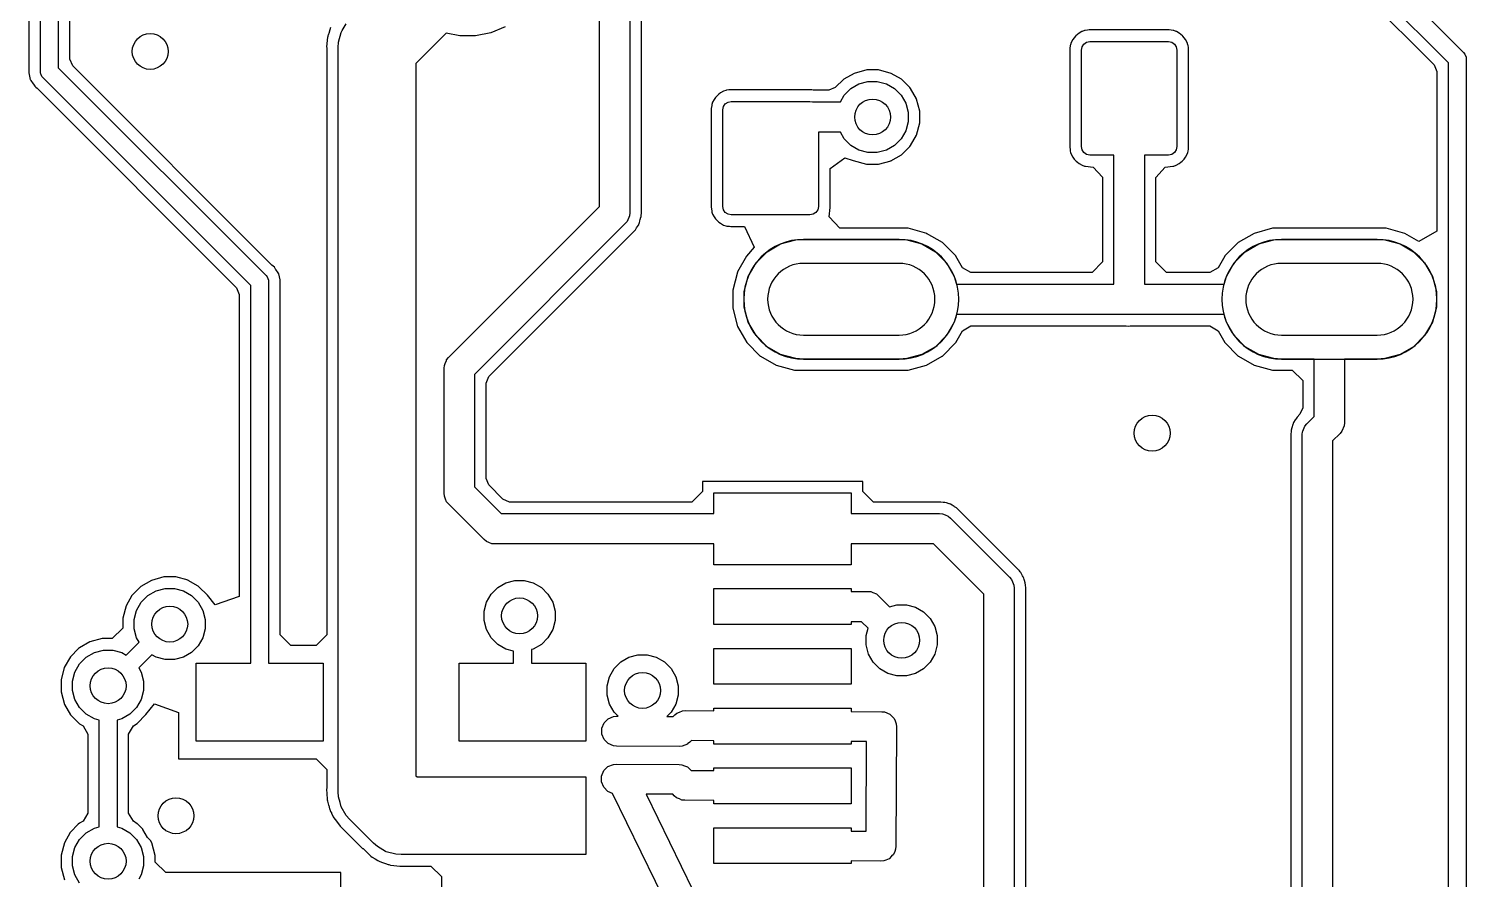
# Model space of a CAD drawing. Header units: inches. Extents: x 3.92 to 7.78, y -6.06 to -2.2.
# Drawn here: x 7.3019 to 7.7754, y -4.1154 to -3.8354 of the extents above; entities that cross this region are included whole.
import ezdxf

# ---------------------------------------------------------------- set-up
doc = ezdxf.new("R2010")
doc.units = ezdxf.units.IN
doc.header["$MEASUREMENT"] = 0
doc.layers.add('F.Cu', color=13, linetype='CONTINUOUS', true_color=0xc83434)

msp = doc.modelspace()

# ---------------------------------------------------------------- linework, layer by layer
at = {"layer": 'F.Cu', "linetype": 'CONTINUOUS'}
for p, q in [((7.61252, -3.6812), (7.77454, -3.84322)), ((7.7695, -3.84653), (7.60921, -3.68624)), ((7.60854, -3.69091), (7.7648, -3.84724)), ((7.30573, -3.84943), (7.30573, -3.72127)), ((7.30197, -3.72205), (7.30197, -3.84898)), ((7.31163, -3.72249), (7.31163, -3.84821)), ((7.31547, -3.84535), (7.31547, -3.7922)), ((7.48986, -3.89392), (7.48986, -3.82532)), ((7.49986, -3.82739), (7.49986, -3.89599)), ((7.5037, -3.89618), (7.5037, -3.8302)), ((7.40134, -3.83496), (7.40083, -3.8365)), ((7.40516, -3.83594), (7.40646, -3.83369)), ((7.4588, -3.83473), (7.45406, -3.83669)), ((7.40035, -3.83811), (7.4, -3.84126)), ((7.40039, -3.83803), (7.40035, -3.83811)), ((7.40043, -3.83783), (7.40039, -3.83803)), ((7.40051, -3.83748), (7.40043, -3.83772)), ((7.40043, -3.83772), (7.40043, -3.83783)), ((7.40083, -3.83657), (7.40051, -3.83748)), ((7.40083, -3.8365), (7.40083, -3.83657)), ((7.40382, -3.84148), (7.40393, -3.83981)), ((7.40393, -3.83981), (7.40479, -3.83658)), ((7.40479, -3.83658), (7.40516, -3.83594)), ((7.43939, -3.8368), (7.42941, -3.84678)), ((7.44389, -3.83769), (7.43939, -3.8368)), ((7.44902, -3.83769), (7.44389, -3.83769)), ((7.45406, -3.83669), (7.44902, -3.83769)), ((7.64528, -3.83984), (7.645, -3.84063)), ((7.64579, -3.83894), (7.64528, -3.83984)), ((7.64622, -3.83831), (7.64579, -3.83894)), ((7.64665, -3.83783), (7.64622, -3.83831)), ((7.64685, -3.83764), (7.64665, -3.83783)), ((7.64732, -3.8372), (7.64685, -3.83764)), ((7.64787, -3.83681), (7.64732, -3.8372)), ((7.64882, -3.83626), (7.64787, -3.83681)), ((7.64886, -3.83622), (7.64882, -3.83626)), ((7.64965, -3.83594), (7.64886, -3.83622)), ((7.64944, -3.84039), (7.65035, -3.83978)), ((7.64988, -3.83591), (7.64965, -3.83594)), ((7.65059, -3.83583), (7.64988, -3.83591)), ((7.65035, -3.83978), (7.65143, -3.83957)), ((7.65122, -3.83575), (7.65059, -3.83583)), ((7.67752, -3.83575), (7.65122, -3.83575)), ((7.65143, -3.83957), (7.67731, -3.83957)), ((7.67731, -3.83957), (7.67839, -3.83978)), ((7.67815, -3.83583), (7.67752, -3.83575)), ((7.67886, -3.83591), (7.67815, -3.83583)), ((7.67839, -3.83978), (7.6793, -3.84039)), ((7.67909, -3.83594), (7.67886, -3.83591)), ((7.67988, -3.83622), (7.67909, -3.83594)), ((7.67992, -3.83626), (7.67988, -3.83622)), ((7.68087, -3.83681), (7.67992, -3.83626)), ((7.68142, -3.8372), (7.68087, -3.83681)), ((7.68189, -3.83764), (7.68142, -3.8372)), ((7.68209, -3.83783), (7.68189, -3.83764)), ((7.68252, -3.83831), (7.68209, -3.83783)), ((7.68295, -3.83894), (7.68252, -3.83831)), ((7.68346, -3.83984), (7.68295, -3.83894)), ((7.68374, -3.84063), (7.68346, -3.83984)), ((7.4, -3.84126), (7.40004, -3.8415)), ((7.40004, -3.8415), (7.40004, -4.03492)), ((7.40382, -4.08659), (7.40382, -3.84148)), ((7.64496, -3.84091), (7.64484, -3.84189)), ((7.64484, -3.84189), (7.64484, -3.87433)), ((7.645, -3.84063), (7.64496, -3.84091)), ((7.64862, -3.84237), (7.64884, -3.8413)), ((7.64862, -3.87417), (7.64862, -3.84237)), ((7.64884, -3.8413), (7.64944, -3.84039)), ((7.6793, -3.84039), (7.6799, -3.8413)), ((7.6799, -3.8413), (7.68012, -3.84237)), ((7.68012, -3.84237), (7.68012, -3.87417)), ((7.68378, -3.84091), (7.68374, -3.84063)), ((7.68386, -3.84154), (7.68378, -3.84091)), ((7.68394, -3.84197), (7.68386, -3.84154)), ((7.68394, -3.87449), (7.68394, -3.84197)), ((7.77454, -3.84322), (7.7749, -3.84367)), ((7.7749, -3.84367), (7.77534, -3.84473)), ((7.77534, -3.84473), (7.7754, -3.84531)), ((7.30193, -3.84941), (7.30189, -3.84969)), ((7.30197, -3.84898), (7.30193, -3.84941)), ((7.30579, -3.85001), (7.30573, -3.84943)), ((7.31163, -3.84821), (7.38004, -3.91661)), ((7.31638, -3.84752), (7.31547, -3.84535)), ((7.38201, -3.91323), (7.31638, -3.84752)), ((7.42941, -3.84678), (7.42941, -4.08129)), ((7.57791, -3.8489), (7.57378, -3.85004)), ((7.58181, -3.8489), (7.57791, -3.8489)), ((7.58594, -3.85004), (7.58181, -3.8489)), ((7.7648, -3.84724), (7.76571, -3.84941)), ((7.76571, -3.84941), (7.76571, -3.90197)), ((7.7695, -4.28119), (7.7695, -3.84653)), ((7.7754, -3.84531), (7.7754, -4.28241)), ((7.30189, -3.84969), (7.30193, -3.84988)), ((7.30193, -3.84988), (7.30228, -3.85146)), ((7.30228, -3.85146), (7.30228, -3.85154)), ((7.30228, -3.85154), (7.3024, -3.85209)), ((7.3024, -3.85209), (7.30244, -3.8522)), ((7.30244, -3.8522), (7.30256, -3.8524)), ((7.30256, -3.8524), (7.30339, -3.8535)), ((7.30339, -3.8535), (7.30346, -3.85358)), ((7.30346, -3.85358), (7.30386, -3.85421)), ((7.30386, -3.85421), (7.30425, -3.85457)), ((7.30587, -3.85021), (7.30579, -3.85001)), ((7.30623, -3.85107), (7.30587, -3.85021)), ((7.30659, -3.85152), (7.30623, -3.85107)), ((7.375, -3.91992), (7.30659, -3.85152)), ((7.57039, -3.85193), (7.56756, -3.85472)), ((7.57378, -3.85004), (7.57039, -3.85193)), ((7.57267, -3.85504), (7.57534, -3.8535)), ((7.57534, -3.8535), (7.57832, -3.8527)), ((7.57832, -3.8527), (7.5814, -3.8527)), ((7.5814, -3.8527), (7.58438, -3.8535)), ((7.58438, -3.8535), (7.58705, -3.85504)), ((7.58933, -3.85193), (7.58594, -3.85004)), ((7.58937, -3.85197), (7.58933, -3.85193)), ((7.59209, -3.85465), (7.58937, -3.85197)), ((7.30425, -3.85457), (7.30465, -3.85488)), ((7.30465, -3.85488), (7.37031, -3.92063)), ((7.52768, -3.85866), (7.52717, -3.85953)), ((7.52811, -3.85799), (7.52768, -3.85866)), ((7.52854, -3.85752), (7.52811, -3.85799)), ((7.52878, -3.85728), (7.52854, -3.85752)), ((7.52921, -3.85689), (7.52878, -3.85728)), ((7.52976, -3.8565), (7.52921, -3.85689)), ((7.53079, -3.85591), (7.52976, -3.8565)), ((7.53154, -3.85563), (7.53079, -3.85591)), ((7.53177, -3.85559), (7.53154, -3.85563)), ((7.53248, -3.85551), (7.53177, -3.85559)), ((7.53311, -3.85543), (7.53248, -3.85551)), ((7.55941, -3.85543), (7.53311, -3.85543)), ((7.5598, -3.85547), (7.55941, -3.85543)), ((7.56028, -3.85555), (7.5598, -3.85547)), ((7.56079, -3.85559), (7.56028, -3.85555)), ((7.56539, -3.85559), (7.56079, -3.85559)), ((7.56756, -3.85472), (7.56539, -3.85559)), ((7.56923, -3.85941), (7.57049, -3.85722)), ((7.57049, -3.85722), (7.57267, -3.85504)), ((7.58705, -3.85504), (7.58923, -3.85722)), ((7.58923, -3.85722), (7.59077, -3.85989)), ((7.59236, -3.855), (7.59209, -3.85465)), ((7.59429, -3.85839), (7.59236, -3.855)), ((7.59433, -3.8585), (7.59429, -3.85839)), ((7.59539, -3.86248), (7.59433, -3.8585)), ((7.52685, -3.86059), (7.52673, -3.86157)), ((7.52673, -3.86157), (7.52673, -3.89402)), ((7.52689, -3.86028), (7.52685, -3.86059)), ((7.52717, -3.85953), (7.52689, -3.86028)), ((7.53051, -3.86206), (7.53073, -3.86098)), ((7.53051, -3.89385), (7.53051, -3.86206)), ((7.53073, -3.86098), (7.53133, -3.86007)), ((7.53133, -3.86007), (7.53224, -3.85947)), ((7.53224, -3.85947), (7.53331, -3.85925)), ((7.53331, -3.85925), (7.5592, -3.85925)), ((7.5592, -3.85925), (7.56002, -3.85941)), ((7.56002, -3.85941), (7.56923, -3.85941)), ((7.59077, -3.85989), (7.59157, -3.86287)), ((7.59157, -3.86287), (7.59157, -3.86596)), ((7.59539, -3.8663), (7.59539, -3.86248)), ((7.59157, -3.86596), (7.59077, -3.86893)), ((7.59429, -3.87043), (7.59539, -3.8663)), ((7.56923, -3.86941), (7.56201, -3.86941)), ((7.56201, -3.86941), (7.56201, -3.89385)), ((7.57049, -3.8716), (7.56923, -3.86941)), ((7.57267, -3.87378), (7.57049, -3.8716)), ((7.58923, -3.8716), (7.58705, -3.87378)), ((7.59077, -3.86893), (7.58923, -3.8716)), ((7.59236, -3.87382), (7.59429, -3.87043)), ((7.56583, -3.88134), (7.57075, -3.8778)), ((7.57075, -3.8778), (7.5735, -3.87874)), ((7.57534, -3.87533), (7.57267, -3.87378)), ((7.57832, -3.87612), (7.57534, -3.87533)), ((7.5814, -3.87612), (7.57832, -3.87612)), ((7.58438, -3.87533), (7.5814, -3.87612)), ((7.58705, -3.87378), (7.58438, -3.87533)), ((7.58591, -3.87882), (7.58937, -3.87685)), ((7.58937, -3.87685), (7.58945, -3.87677)), ((7.58945, -3.87677), (7.59209, -3.87417)), ((7.59209, -3.87417), (7.59236, -3.87382)), ((7.64484, -3.87433), (7.64488, -3.87508)), ((7.64488, -3.87508), (7.64496, -3.87563)), ((7.64496, -3.87563), (7.64504, -3.87606)), ((7.64504, -3.87606), (7.64528, -3.87669)), ((7.64528, -3.87669), (7.64579, -3.8776)), ((7.64579, -3.8776), (7.64626, -3.87827)), ((7.64884, -3.87524), (7.64862, -3.87417)), ((7.64944, -3.87615), (7.64884, -3.87524)), ((7.65035, -3.87676), (7.64944, -3.87615)), ((7.65143, -3.87697), (7.65035, -3.87676)), ((7.65937, -3.87697), (7.65143, -3.87697)), ((7.65937, -3.88447), (7.65937, -3.87697)), ((7.67731, -3.87697), (7.66937, -3.87697)), ((7.66937, -3.87697), (7.66937, -3.88447)), ((7.67839, -3.87676), (7.67731, -3.87697)), ((7.6793, -3.87615), (7.67839, -3.87676)), ((7.6799, -3.87524), (7.6793, -3.87615)), ((7.68012, -3.87417), (7.6799, -3.87524)), ((7.68248, -3.87827), (7.68295, -3.8776)), ((7.68295, -3.8776), (7.68346, -3.87669)), ((7.68346, -3.87669), (7.6837, -3.87606)), ((7.6837, -3.87606), (7.68378, -3.87571)), ((7.68378, -3.87571), (7.68386, -3.875)), ((7.68386, -3.875), (7.68394, -3.87449)), ((7.56583, -3.89425), (7.56583, -3.88134)), ((7.5735, -3.87874), (7.57787, -3.87992)), ((7.57787, -3.87992), (7.58185, -3.87992)), ((7.58185, -3.87992), (7.58594, -3.87882)), ((7.58594, -3.87882), (7.58591, -3.87882)), ((7.64626, -3.87827), (7.64665, -3.8787)), ((7.64665, -3.8787), (7.64689, -3.87894)), ((7.64689, -3.87894), (7.64732, -3.87933)), ((7.64732, -3.87933), (7.64787, -3.87972)), ((7.64787, -3.87972), (7.6489, -3.88031)), ((7.6489, -3.88031), (7.64965, -3.88059)), ((7.64965, -3.88059), (7.64996, -3.88063)), ((7.64996, -3.88063), (7.65256, -3.88091)), ((7.65256, -3.88091), (7.65559, -3.88425)), ((7.67319, -3.88429), (7.67618, -3.88091)), ((7.67618, -3.88091), (7.67878, -3.88063)), ((7.67878, -3.88063), (7.67909, -3.88059)), ((7.67909, -3.88059), (7.67988, -3.88031)), ((7.67984, -3.88031), (7.68087, -3.87972)), ((7.67988, -3.88031), (7.67984, -3.88031)), ((7.68087, -3.87972), (7.68142, -3.87933)), ((7.68142, -3.87933), (7.68185, -3.87894)), ((7.68185, -3.87894), (7.68209, -3.8787)), ((7.68209, -3.8787), (7.68248, -3.87827)), ((7.65559, -3.88425), (7.65559, -3.91213)), ((7.65937, -3.91941), (7.65937, -3.88447)), ((7.66937, -3.88447), (7.66937, -3.91941)), ((7.67319, -3.91213), (7.67319, -3.88429)), ((7.44016, -3.94362), (7.48986, -3.89392)), ((7.49977, -3.89696), (7.49902, -3.89877)), ((7.49986, -3.89599), (7.49977, -3.89696)), ((7.50358, -3.8972), (7.50366, -3.89669)), ((7.50366, -3.89669), (7.5037, -3.89618)), ((7.52673, -3.89402), (7.52677, -3.89476)), ((7.52677, -3.89476), (7.52685, -3.89531)), ((7.52685, -3.89531), (7.52693, -3.89575)), ((7.52693, -3.89575), (7.52717, -3.89638)), ((7.52717, -3.89638), (7.52772, -3.89732)), ((7.53073, -3.89492), (7.53051, -3.89385)), ((7.53133, -3.89583), (7.53073, -3.89492)), ((7.53224, -3.89644), (7.53133, -3.89583)), ((7.53331, -3.89665), (7.53224, -3.89644)), ((7.5592, -3.89665), (7.53331, -3.89665)), ((7.56028, -3.89644), (7.5592, -3.89665)), ((7.56119, -3.89583), (7.56028, -3.89644)), ((7.56179, -3.89492), (7.56119, -3.89583)), ((7.56201, -3.89385), (7.56179, -3.89492)), ((7.56555, -3.89724), (7.56583, -3.89425)), ((7.4984, -3.89952), (7.44869, -3.94923)), ((7.49902, -3.89877), (7.4984, -3.89952)), ((7.49902, -3.89877), (7.49902, -3.89877)), ((7.50154, -3.90181), (7.50173, -3.90154)), ((7.50173, -3.90154), (7.50201, -3.9011)), ((7.50201, -3.9011), (7.50213, -3.90091)), ((7.50213, -3.90091), (7.50276, -3.9)), ((7.50276, -3.9), (7.5028, -3.89992)), ((7.5028, -3.89992), (7.50299, -3.89941)), ((7.50299, -3.89941), (7.50311, -3.89921)), ((7.50311, -3.89921), (7.50323, -3.89862)), ((7.50323, -3.89862), (7.50331, -3.89819)), ((7.50331, -3.89819), (7.50354, -3.8974)), ((7.50354, -3.8974), (7.50358, -3.89736)), ((7.50358, -3.89736), (7.50358, -3.8972)), ((7.52772, -3.89732), (7.52815, -3.89795)), ((7.52815, -3.89795), (7.52854, -3.89839)), ((7.52854, -3.89839), (7.52878, -3.89862)), ((7.52878, -3.89862), (7.52921, -3.89902)), ((7.52921, -3.89902), (7.52976, -3.89941)), ((7.52976, -3.89941), (7.53079, -3.9)), ((7.53079, -3.9), (7.53154, -3.90028)), ((7.53154, -3.90028), (7.53185, -3.90031)), ((7.53185, -3.90031), (7.53268, -3.90039)), ((7.53268, -3.90039), (7.53315, -3.90043)), ((7.53315, -3.90043), (7.53764, -3.90043)), ((7.53764, -3.90043), (7.54083, -3.90724)), ((7.56906, -3.90106), (7.56555, -3.89724)), ((7.59157, -3.90106), (7.56906, -3.90106)), ((7.59768, -3.90272), (7.59157, -3.90106)), ((7.71157, -3.90106), (7.70551, -3.90272)), ((7.74906, -3.90106), (7.71157, -3.90106)), ((7.75516, -3.90272), (7.74906, -3.90106)), ((7.45343, -3.94988), (7.50154, -3.90181)), ((7.5451, -3.90879), (7.54955, -3.90622)), ((7.54955, -3.90622), (7.55452, -3.90489)), ((7.55452, -3.90489), (7.55709, -3.90473)), ((7.55709, -3.90473), (7.58858, -3.90473)), ((7.58858, -3.90473), (7.55709, -3.90473)), ((7.58858, -3.90473), (7.59115, -3.90489)), ((7.59115, -3.90489), (7.59611, -3.90622)), ((7.59611, -3.90622), (7.60056, -3.90879)), ((7.60287, -3.90575), (7.59764, -3.90272)), ((7.59764, -3.90272), (7.59768, -3.90272)), ((7.60724, -3.91012), (7.60287, -3.90575)), ((7.70028, -3.90575), (7.69591, -3.91012)), ((7.70551, -3.90272), (7.70028, -3.90575)), ((7.70258, -3.90879), (7.70703, -3.90622)), ((7.70703, -3.90622), (7.712, -3.90489)), ((7.712, -3.90489), (7.71457, -3.90472)), ((7.71457, -3.90472), (7.74606, -3.90472)), ((7.74606, -3.90472), (7.71457, -3.90472)), ((7.74606, -3.90472), (7.74863, -3.90489)), ((7.74863, -3.90489), (7.75359, -3.90622)), ((7.75359, -3.90622), (7.75805, -3.90879)), ((7.7598, -3.90539), (7.75512, -3.90272)), ((7.75512, -3.90272), (7.75516, -3.90272)), ((7.76571, -3.90197), (7.7598, -3.90539)), ((7.53835, -3.91024), (7.53539, -3.91539)), ((7.54083, -3.90724), (7.53835, -3.91024)), ((7.54147, -3.91243), (7.5451, -3.90879)), ((7.60056, -3.90879), (7.6042, -3.91243)), ((7.60732, -3.91024), (7.60724, -3.91012)), ((7.60949, -3.91402), (7.60732, -3.91024)), ((7.69583, -3.91024), (7.69366, -3.91402)), ((7.69591, -3.91012), (7.69583, -3.91024)), ((7.69895, -3.91243), (7.70258, -3.90879)), ((7.75805, -3.90879), (7.76168, -3.91243)), ((7.3824, -3.91354), (7.38201, -3.91323)), ((7.38244, -3.91354), (7.3824, -3.91354)), ((7.3828, -3.9139), (7.38244, -3.91354)), ((7.38319, -3.91453), (7.3828, -3.9139)), ((7.38327, -3.91461), (7.38319, -3.91453)), ((7.38409, -3.91571), (7.38327, -3.91461)), ((7.38425, -3.91602), (7.38409, -3.91571)), ((7.53535, -3.91551), (7.53378, -3.92142)), ((7.53539, -3.91539), (7.53535, -3.91551)), ((7.5389, -3.91688), (7.54147, -3.91243)), ((7.58858, -3.9126), (7.55709, -3.9126)), ((7.6042, -3.91243), (7.60677, -3.91688)), ((7.61224, -3.91559), (7.60949, -3.91402)), ((7.65213, -3.91559), (7.61224, -3.91559)), ((7.65559, -3.91213), (7.65213, -3.91559)), ((7.67665, -3.91559), (7.67319, -3.91213)), ((7.69091, -3.91559), (7.67665, -3.91559)), ((7.69366, -3.91402), (7.69091, -3.91559)), ((7.69638, -3.91688), (7.69895, -3.91243)), ((7.74606, -3.9126), (7.71457, -3.9126)), ((7.76168, -3.91243), (7.76425, -3.91688)), ((7.37031, -3.92063), (7.37122, -3.9228)), ((7.375, -4.04429), (7.375, -3.91992)), ((7.38004, -3.91661), (7.38041, -3.91706)), ((7.38041, -3.91706), (7.38062, -3.91757)), ((7.38062, -3.91757), (7.38085, -3.91812)), ((7.38085, -3.91812), (7.38091, -3.9187)), ((7.38091, -3.9187), (7.38091, -4.04429)), ((7.38469, -3.91807), (7.38425, -3.91602)), ((7.38476, -3.91839), (7.38469, -3.91807)), ((7.38472, -3.9189), (7.38476, -3.91843)), ((7.38472, -4.03492), (7.38472, -3.9189)), ((7.38476, -3.91843), (7.38476, -3.91839)), ((7.53757, -3.92184), (7.5389, -3.91688)), ((7.60677, -3.91688), (7.60745, -3.91941)), ((7.60745, -3.91941), (7.61553, -3.91941)), ((7.61553, -3.91941), (7.65937, -3.91941)), ((7.66937, -3.91941), (7.68762, -3.91941)), ((7.68762, -3.91941), (7.6957, -3.91941)), ((7.6957, -3.91941), (7.69638, -3.91688)), ((7.76425, -3.91688), (7.76558, -3.92184)), ((7.37122, -3.9228), (7.37122, -4.02224)), ((7.53378, -3.92142), (7.53378, -3.9274)), ((7.53757, -3.92698), (7.53757, -3.92184)), ((7.76558, -3.92184), (7.76558, -3.92698)), ((7.53378, -3.9274), (7.53539, -3.93343)), ((7.5389, -3.93194), (7.53757, -3.92698)), ((7.60745, -3.92941), (7.60677, -3.93194)), ((7.61553, -3.92941), (7.60745, -3.92941)), ((7.66437, -3.92941), (7.61553, -3.92941)), ((7.68762, -3.92941), (7.66437, -3.92941)), ((7.6957, -3.92941), (7.68762, -3.92941)), ((7.69638, -3.93194), (7.6957, -3.92941)), ((7.76558, -3.92698), (7.76425, -3.93194)), ((7.53539, -3.93343), (7.53839, -3.93866)), ((7.54147, -3.93639), (7.5389, -3.93194)), ((7.60677, -3.93194), (7.6042, -3.93639)), ((7.60728, -3.93866), (7.60949, -3.9348)), ((7.60949, -3.9348), (7.61224, -3.93319)), ((7.61224, -3.93319), (7.66339, -3.93319)), ((7.66339, -3.93319), (7.66406, -3.93327)), ((7.66406, -3.93327), (7.66465, -3.93319)), ((7.66465, -3.93319), (7.69091, -3.93319)), ((7.69091, -3.93319), (7.69366, -3.9348)), ((7.69366, -3.9348), (7.69587, -3.93866)), ((7.69895, -3.93639), (7.69638, -3.93194)), ((7.76425, -3.93194), (7.76168, -3.93639)), ((7.53839, -3.93866), (7.54283, -3.94311)), ((7.5451, -3.94003), (7.54147, -3.93639)), ((7.55709, -3.93622), (7.58858, -3.93622)), ((7.6042, -3.93639), (7.60056, -3.94003)), ((7.60283, -3.94311), (7.60728, -3.93866)), ((7.69587, -3.93866), (7.70031, -3.94311)), ((7.70258, -3.94003), (7.69895, -3.93639)), ((7.71457, -3.93622), (7.74606, -3.93622)), ((7.76168, -3.93639), (7.75805, -3.94003)), ((7.43954, -3.94438), (7.44016, -3.94362)), ((7.54283, -3.94311), (7.54291, -3.94315)), ((7.54291, -3.94315), (7.54807, -3.9461)), ((7.54955, -3.9426), (7.5451, -3.94003)), ((7.55452, -3.94393), (7.54955, -3.9426)), ((7.55709, -3.9441), (7.55452, -3.94393)), ((7.58858, -3.9441), (7.55709, -3.9441)), ((7.55709, -3.9441), (7.58858, -3.9441)), ((7.59115, -3.94393), (7.58858, -3.9441)), ((7.59611, -3.9426), (7.59115, -3.94393)), ((7.60056, -3.94003), (7.59611, -3.9426)), ((7.5976, -3.9461), (7.60276, -3.94315)), ((7.60276, -3.94315), (7.60283, -3.94311)), ((7.70031, -3.94311), (7.70039, -3.94315)), ((7.70039, -3.94315), (7.70555, -3.9461)), ((7.70703, -3.9426), (7.70258, -3.94003)), ((7.712, -3.94393), (7.70703, -3.9426)), ((7.71457, -3.94409), (7.712, -3.94393)), ((7.72531, -3.94409), (7.71457, -3.94409)), ((7.71457, -3.94409), (7.74606, -3.94409)), ((7.72531, -3.96299), (7.72531, -3.94409)), ((7.74606, -3.94409), (7.73531, -3.94409)), ((7.73531, -3.94409), (7.73531, -3.96506)), ((7.74863, -3.94393), (7.74606, -3.94409)), ((7.75359, -3.9426), (7.74863, -3.94393)), ((7.75805, -3.94003), (7.75359, -3.9426)), ((7.43869, -3.94716), (7.43879, -3.94618)), ((7.43869, -3.9883), (7.43869, -3.94716)), ((7.43879, -3.94618), (7.43904, -3.94557)), ((7.43904, -3.94557), (7.43946, -3.94457)), ((7.43946, -3.94457), (7.43954, -3.94438)), ((7.43954, -3.94438), (7.43954, -3.94438)), ((7.54807, -3.9461), (7.55409, -3.94772)), ((7.55409, -3.94772), (7.59157, -3.94772)), ((7.59157, -3.94772), (7.59764, -3.9461)), ((7.59764, -3.9461), (7.5976, -3.9461)), ((7.70555, -3.9461), (7.71157, -3.94772)), ((7.71157, -3.94772), (7.71807, -3.94772)), ((7.71807, -3.94772), (7.72154, -3.95118)), ((7.44869, -3.94923), (7.44869, -3.98622)), ((7.45252, -3.95205), (7.45343, -3.94988)), ((7.45252, -3.98339), (7.45252, -3.95205)), ((7.72154, -3.95118), (7.72154, -3.96012)), ((7.71969, -3.96323), (7.71945, -3.96354)), ((7.72063, -3.96228), (7.71969, -3.96323)), ((7.72154, -3.96012), (7.72063, -3.96228)), ((7.72284, -3.96546), (7.72531, -3.96299)), ((7.71772, -3.96748), (7.71768, -3.96823)), ((7.71791, -3.96677), (7.71772, -3.96748)), ((7.71803, -3.96642), (7.71791, -3.96677)), ((7.71815, -3.96587), (7.71803, -3.96642)), ((7.71823, -3.96571), (7.71815, -3.96587)), ((7.71843, -3.9652), (7.71823, -3.96571)), ((7.71846, -3.96504), (7.71843, -3.9652)), ((7.7185, -3.96496), (7.71846, -3.96504)), ((7.71909, -3.96413), (7.7185, -3.96496)), ((7.71925, -3.9639), (7.71909, -3.96413)), ((7.71945, -3.96354), (7.71925, -3.9639)), ((7.72138, -3.969), (7.72147, -3.96802)), ((7.72147, -3.96802), (7.72155, -3.96784)), ((7.72155, -3.96784), (7.72199, -3.96677)), ((7.72199, -3.96677), (7.72222, -3.96622)), ((7.72222, -3.96622), (7.72284, -3.96546)), ((7.72222, -3.96622), (7.72222, -3.96622)), ((7.73447, -3.96784), (7.73385, -3.9686)), ((7.73522, -3.96604), (7.73447, -3.96784)), ((7.73447, -3.96784), (7.73447, -3.96784)), ((7.73531, -3.96506), (7.73522, -3.96604)), ((7.71768, -3.96823), (7.7176, -3.96862)), ((7.7176, -3.96862), (7.7176, -4.2378)), ((7.72138, -4.23738), (7.72138, -3.969)), ((7.73385, -3.9686), (7.73138, -3.97107)), ((7.73138, -3.97107), (7.73138, -4.23738)), ((7.44869, -3.98622), (7.45747, -3.995)), ((7.45339, -3.98551), (7.45252, -3.98339)), ((7.45807, -3.99028), (7.45339, -3.98551)), ((7.57665, -3.98437), (7.52378, -3.98437)), ((7.52378, -3.98437), (7.52378, -3.98772)), ((7.57665, -3.98772), (7.57665, -3.98437)), ((7.43879, -3.98927), (7.43869, -3.9883)), ((7.43918, -3.99021), (7.43879, -3.98927)), ((7.43879, -3.98927), (7.43879, -3.98927)), ((7.43879, -3.98927), (7.43879, -3.98927)), ((7.43954, -3.99107), (7.43918, -3.99021)), ((7.44016, -3.99183), (7.43954, -3.99107)), ((7.43954, -3.99107), (7.43954, -3.99107)), ((7.43954, -3.99107), (7.43954, -3.99107)), ((7.46028, -3.99118), (7.45807, -3.99028)), ((7.52031, -3.99118), (7.46028, -3.99118)), ((7.52378, -3.98772), (7.52031, -3.99118)), ((7.52756, -3.995), (7.52756, -3.98819)), ((7.52756, -3.98819), (7.57283, -3.98819)), ((7.57283, -3.98819), (7.57283, -3.995)), ((7.58012, -3.99118), (7.57665, -3.98772)), ((7.60217, -3.99118), (7.58012, -3.99118)), ((7.60236, -3.99122), (7.60217, -3.99118)), ((7.60307, -3.9913), (7.60236, -3.99122)), ((7.60331, -3.9913), (7.60307, -3.9913)), ((7.60362, -3.99134), (7.60331, -3.9913)), ((7.60406, -3.99146), (7.60362, -3.99134)), ((7.60417, -3.9915), (7.60406, -3.99146)), ((7.60508, -3.99173), (7.60417, -3.9915)), ((7.45187, -4.00354), (7.44016, -3.99183)), ((7.45747, -3.995), (7.52006, -3.995)), ((7.52006, -3.995), (7.52756, -3.995)), ((7.57283, -3.995), (7.58033, -3.995)), ((7.58033, -3.995), (7.60194, -3.995)), ((7.60194, -3.995), (7.60292, -3.9951)), ((7.60292, -3.9951), (7.60292, -3.9951)), ((7.60292, -3.9951), (7.60292, -3.9951)), ((7.60292, -3.9951), (7.60379, -3.99545)), ((7.60379, -3.99545), (7.60472, -3.99584)), ((7.60472, -3.99584), (7.60472, -3.99584)), ((7.60472, -3.99584), (7.60472, -3.99584)), ((7.60472, -3.99584), (7.60548, -3.99646)), ((7.6052, -3.99177), (7.60508, -3.99173)), ((7.60551, -3.99193), (7.6052, -3.99177)), ((7.6061, -3.9922), (7.60551, -3.99193)), ((7.60669, -3.99264), (7.6061, -3.9922)), ((7.60685, -3.99276), (7.60669, -3.99264)), ((7.60744, -3.99307), (7.60685, -3.99276)), ((7.60791, -3.99354), (7.60744, -3.99307)), ((7.60811, -3.9937), (7.60791, -3.99354)), ((7.62807, -4.01362), (7.60811, -3.9937)), ((7.60548, -3.99646), (7.62498, -4.01596)), ((7.45262, -4.00416), (7.45187, -4.00354)), ((7.45349, -4.00452), (7.45262, -4.00416)), ((7.45262, -4.00416), (7.45262, -4.00416)), ((7.45262, -4.00416), (7.45262, -4.00416)), ((7.45262, -4.00416), (7.45262, -4.00416)), ((7.45443, -4.0049), (7.45349, -4.00452)), ((7.4554, -4.005), (7.45443, -4.0049)), ((7.45443, -4.0049), (7.45443, -4.0049)), ((7.45443, -4.0049), (7.45443, -4.0049)), ((7.45443, -4.0049), (7.45443, -4.0049)), ((7.52006, -4.005), (7.4554, -4.005)), ((7.52756, -4.005), (7.52006, -4.005)), ((7.52756, -4.01181), (7.52756, -4.005)), ((7.58033, -4.005), (7.57283, -4.005)), ((7.57283, -4.005), (7.57283, -4.01181)), ((7.59987, -4.005), (7.58033, -4.005)), ((7.61644, -4.02157), (7.59987, -4.005)), ((7.57283, -4.01181), (7.52756, -4.01181)), ((7.62819, -4.01378), (7.62807, -4.01362)), ((7.62823, -4.01386), (7.62819, -4.01378)), ((7.6285, -4.01417), (7.62823, -4.01386)), ((7.62866, -4.01433), (7.6285, -4.01417)), ((7.62921, -4.01543), (7.62866, -4.01433)), ((7.33882, -4.01898), (7.33594, -4.02185)), ((7.34228, -4.01697), (7.33882, -4.01898)), ((7.34638, -4.01583), (7.34228, -4.01697)), ((7.34381, -4.02045), (7.34679, -4.01966)), ((7.35031, -4.01583), (7.34638, -4.01583)), ((7.34679, -4.01966), (7.34988, -4.01966)), ((7.34988, -4.01966), (7.35285, -4.02045)), ((7.35441, -4.01693), (7.35031, -4.01583)), ((7.35441, -4.01697), (7.35441, -4.01693)), ((7.35768, -4.01886), (7.35441, -4.01697)), ((7.35791, -4.01906), (7.35768, -4.01886)), ((7.36075, -4.02181), (7.35791, -4.01906)), ((7.45419, -4.02149), (7.45637, -4.01931)), ((7.45637, -4.01931), (7.45904, -4.01777)), ((7.45904, -4.01777), (7.46202, -4.01697)), ((7.46202, -4.01697), (7.4651, -4.01697)), ((7.4651, -4.01697), (7.46808, -4.01777)), ((7.46808, -4.01777), (7.47075, -4.01931)), ((7.47075, -4.01931), (7.47293, -4.02149)), ((7.52756, -4.0315), (7.52756, -4.01969)), ((7.52756, -4.01969), (7.57283, -4.01969)), ((7.57283, -4.01969), (7.57283, -4.02059)), ((7.62498, -4.01596), (7.6256, -4.01672)), ((7.6256, -4.01672), (7.6256, -4.01672)), ((7.6256, -4.01672), (7.6256, -4.01672)), ((7.6256, -4.01672), (7.6256, -4.01672)), ((7.6256, -4.01672), (7.62591, -4.01748)), ((7.62591, -4.01748), (7.62634, -4.01852)), ((7.62634, -4.01852), (7.62634, -4.01852)), ((7.62634, -4.01852), (7.62634, -4.01853)), ((7.62634, -4.01853), (7.62634, -4.01853)), ((7.62634, -4.01853), (7.62644, -4.0195)), ((7.62644, -4.0195), (7.62644, -4.16358)), ((7.62945, -4.01579), (7.62921, -4.01543)), ((7.62957, -4.01602), (7.62945, -4.01579)), ((7.62965, -4.0163), (7.62957, -4.01602)), ((7.6298, -4.01665), (7.62965, -4.0163)), ((7.62992, -4.01705), (7.6298, -4.01665)), ((7.63008, -4.01783), (7.62992, -4.01705)), ((7.63024, -4.01854), (7.63008, -4.01783)), ((7.63024, -4.01874), (7.63024, -4.01854)), ((7.63028, -4.01917), (7.63024, -4.01874)), ((7.63028, -4.16374), (7.63028, -4.01917)), ((7.33583, -4.02201), (7.33394, -4.02531)), ((7.33594, -4.02185), (7.33583, -4.02201)), ((7.33742, -4.02685), (7.33896, -4.02418)), ((7.33896, -4.02418), (7.34114, -4.022)), ((7.34114, -4.022), (7.34381, -4.02045)), ((7.35285, -4.02045), (7.35552, -4.022)), ((7.35552, -4.022), (7.3577, -4.02418)), ((7.3577, -4.02418), (7.35925, -4.02685)), ((7.36331, -4.02504), (7.36075, -4.02181)), ((7.37122, -4.02224), (7.36331, -4.02504)), ((7.45185, -4.02714), (7.45265, -4.02416)), ((7.45265, -4.02416), (7.45419, -4.02149)), ((7.47293, -4.02149), (7.47447, -4.02416)), ((7.47447, -4.02416), (7.47527, -4.02714)), ((7.57283, -4.02059), (7.57831, -4.02059)), ((7.57831, -4.02059), (7.57929, -4.02069)), ((7.57929, -4.02069), (7.57929, -4.02069)), ((7.57929, -4.02069), (7.57994, -4.02096)), ((7.57994, -4.02096), (7.58109, -4.02143)), ((7.58109, -4.02143), (7.58109, -4.02143)), ((7.58109, -4.02143), (7.58185, -4.02205)), ((7.58185, -4.02205), (7.58545, -4.02566)), ((7.61644, -4.16151), (7.61644, -4.02157)), ((7.33394, -4.02531), (7.33283, -4.02945)), ((7.33283, -4.02945), (7.33283, -4.03268)), ((7.33662, -4.02982), (7.33742, -4.02685)), ((7.35925, -4.02685), (7.36004, -4.02982)), ((7.45185, -4.03022), (7.45185, -4.02714)), ((7.47527, -4.02714), (7.47527, -4.03022)), ((7.58545, -4.02566), (7.58789, -4.025)), ((7.58789, -4.025), (7.59097, -4.025)), ((7.59097, -4.025), (7.59395, -4.0258)), ((7.59395, -4.0258), (7.59662, -4.02734)), ((7.59662, -4.02734), (7.5988, -4.02952)), ((7.5988, -4.02952), (7.60035, -4.03219)), ((7.33283, -4.03268), (7.32937, -4.03614)), ((7.33662, -4.03291), (7.33662, -4.02982)), ((7.33742, -4.03589), (7.33662, -4.03291)), ((7.36004, -4.03291), (7.35925, -4.03589)), ((7.36004, -4.02982), (7.36004, -4.03291)), ((7.45265, -4.0332), (7.45185, -4.03022)), ((7.45419, -4.03587), (7.45265, -4.0332)), ((7.47447, -4.0332), (7.47293, -4.03587)), ((7.47527, -4.03022), (7.47447, -4.0332)), ((7.57283, -4.0315), (7.52756, -4.0315)), ((7.57624, -4.03059), (7.57283, -4.03059)), ((7.57283, -4.03059), (7.57283, -4.0315)), ((7.57838, -4.03273), (7.57624, -4.03059)), ((7.57772, -4.03517), (7.57838, -4.03273)), ((7.60035, -4.03219), (7.60114, -4.03517)), ((7.32201, -4.03724), (7.31858, -4.03921)), ((7.3261, -4.03614), (7.32201, -4.03724)), ((7.32937, -4.03614), (7.3261, -4.03614)), ((7.33395, -4.04157), (7.33823, -4.03729)), ((7.33823, -4.03729), (7.33742, -4.03589)), ((7.3577, -4.03856), (7.35552, -4.04074)), ((7.35925, -4.03589), (7.3577, -4.03856)), ((7.38819, -4.03839), (7.38472, -4.03492)), ((7.39657, -4.03839), (7.38819, -4.03839)), ((7.40004, -4.03492), (7.39657, -4.03839)), ((7.45637, -4.03805), (7.45419, -4.03587)), ((7.45904, -4.03959), (7.45637, -4.03805)), ((7.47075, -4.03805), (7.46808, -4.03959)), ((7.47293, -4.03587), (7.47075, -4.03805)), ((7.57772, -4.03825), (7.57772, -4.03517)), ((7.57852, -4.04123), (7.57772, -4.03825)), ((7.60114, -4.03825), (7.60035, -4.04123)), ((7.60114, -4.03517), (7.60114, -4.03825)), ((7.31559, -4.04217), (7.31358, -4.04571)), ((7.31827, -4.03945), (7.31559, -4.04217)), ((7.31858, -4.03921), (7.31827, -4.03945)), ((7.31866, -4.04448), (7.32084, -4.0423)), ((7.32084, -4.0423), (7.32351, -4.04076)), ((7.32351, -4.04076), (7.32649, -4.03996)), ((7.32649, -4.03996), (7.32957, -4.03996)), ((7.32957, -4.03996), (7.33255, -4.04076)), ((7.33255, -4.04076), (7.33395, -4.04157)), ((7.34241, -4.04147), (7.33813, -4.04575)), ((7.34381, -4.04228), (7.34241, -4.04147)), ((7.34679, -4.04308), (7.34381, -4.04228)), ((7.34988, -4.04308), (7.34679, -4.04308)), ((7.35285, -4.04228), (7.34988, -4.04308)), ((7.35552, -4.04074), (7.35285, -4.04228)), ((7.46161, -4.04028), (7.45904, -4.03959)), ((7.46161, -4.04429), (7.46161, -4.04028)), ((7.46808, -4.03959), (7.46752, -4.03974)), ((7.46752, -4.03974), (7.46752, -4.03986)), ((7.46752, -4.03986), (7.46752, -4.04429)), ((7.49689, -4.04384), (7.49956, -4.0423)), ((7.49956, -4.0423), (7.50254, -4.0415)), ((7.50254, -4.0415), (7.50562, -4.0415)), ((7.50562, -4.0415), (7.5086, -4.0423)), ((7.5086, -4.0423), (7.51127, -4.04384)), ((7.52756, -4.05118), (7.52756, -4.03937)), ((7.52756, -4.03937), (7.57283, -4.03937)), ((7.57283, -4.03937), (7.57283, -4.05118)), ((7.58006, -4.0439), (7.57852, -4.04123)), ((7.60035, -4.04123), (7.5988, -4.0439)), ((7.31358, -4.04571), (7.31252, -4.04972)), ((7.31632, -4.05013), (7.31712, -4.04715)), ((7.31712, -4.04715), (7.31866, -4.04448)), ((7.33813, -4.04575), (7.33894, -4.04715)), ((7.33894, -4.04715), (7.33974, -4.05013)), ((7.35709, -4.06988), (7.35709, -4.04429)), ((7.35709, -4.04429), (7.375, -4.04429)), ((7.38091, -4.04429), (7.39882, -4.04429)), ((7.39882, -4.04429), (7.39882, -4.06988)), ((7.4437, -4.06988), (7.4437, -4.04429)), ((7.4437, -4.04429), (7.46161, -4.04429)), ((7.46752, -4.04429), (7.48543, -4.04429)), ((7.48543, -4.04429), (7.48543, -4.06988)), ((7.49317, -4.04869), (7.49471, -4.04602)), ((7.49471, -4.04602), (7.49689, -4.04384)), ((7.51127, -4.04384), (7.51345, -4.04602)), ((7.51345, -4.04602), (7.51499, -4.04869)), ((7.58224, -4.04608), (7.58006, -4.0439)), ((7.58491, -4.04762), (7.58224, -4.04608)), ((7.58789, -4.04842), (7.58491, -4.04762)), ((7.59097, -4.04842), (7.58789, -4.04842)), ((7.59395, -4.04762), (7.59097, -4.04842)), ((7.59662, -4.04608), (7.59395, -4.04762)), ((7.5988, -4.0439), (7.59662, -4.04608)), ((7.31252, -4.04972), (7.31252, -4.05366)), ((7.31632, -4.05321), (7.31632, -4.05013)), ((7.31712, -4.05619), (7.31632, -4.05321)), ((7.33974, -4.05321), (7.33894, -4.05619)), ((7.33974, -4.05013), (7.33974, -4.05321)), ((7.49237, -4.05167), (7.49317, -4.04869)), ((7.49237, -4.05475), (7.49237, -4.05167)), ((7.51499, -4.04869), (7.51579, -4.05167)), ((7.51579, -4.05167), (7.51579, -4.05475)), ((7.57283, -4.05118), (7.52756, -4.05118)), ((7.31252, -4.05366), (7.31366, -4.05783)), ((7.31366, -4.05783), (7.31563, -4.06122)), ((7.31866, -4.05886), (7.31712, -4.05619)), ((7.33894, -4.05619), (7.3374, -4.05886)), ((7.34047, -4.06118), (7.34327, -4.05768)), ((7.34327, -4.05768), (7.35118, -4.06047)), ((7.49317, -4.05773), (7.49237, -4.05475)), ((7.49471, -4.0604), (7.49317, -4.05773)), ((7.51499, -4.05773), (7.51345, -4.0604)), ((7.51579, -4.05475), (7.51499, -4.05773)), ((7.31563, -4.06122), (7.31827, -4.0639)), ((7.32084, -4.06104), (7.31866, -4.05886)), ((7.32351, -4.06259), (7.32084, -4.06104)), ((7.32507, -4.06301), (7.32351, -4.06259)), ((7.33255, -4.06259), (7.33098, -4.06301)), ((7.33522, -4.06104), (7.33255, -4.06259)), ((7.3374, -4.05886), (7.33522, -4.06104)), ((7.33764, -4.06409), (7.34047, -4.06118)), ((7.35118, -4.06047), (7.35118, -4.07579)), ((7.49141, -4.06389), (7.49277, -4.06254)), ((7.49277, -4.06254), (7.49455, -4.06181)), ((7.49455, -4.06181), (7.49551, -4.06172)), ((7.49603, -4.06172), (7.49471, -4.0604)), ((7.49551, -4.06172), (7.49603, -4.06172)), ((7.51345, -4.0604), (7.51205, -4.06181)), ((7.51205, -4.06181), (7.51414, -4.06182)), ((7.51414, -4.06182), (7.51466, -4.0613)), ((7.51466, -4.0613), (7.51541, -4.06069)), ((7.51541, -4.06069), (7.51542, -4.06069)), ((7.51542, -4.06069), (7.5163, -4.06033)), ((7.51542, -4.06069), (7.51542, -4.06069)), ((7.5163, -4.06033), (7.51719, -4.05996)), ((7.51719, -4.05996), (7.51719, -4.05996)), ((7.51719, -4.05996), (7.5172, -4.05996)), ((7.5172, -4.05996), (7.51816, -4.05987)), ((7.51816, -4.05987), (7.52756, -4.05992)), ((7.52756, -4.05992), (7.52756, -4.05906)), ((7.52756, -4.05906), (7.57283, -4.05906)), ((7.57283, -4.05906), (7.57283, -4.06016)), ((7.57283, -4.06016), (7.58285, -4.06021)), ((7.58285, -4.06021), (7.58381, -4.06031)), ((7.58381, -4.06031), (7.58558, -4.06106)), ((7.58558, -4.06106), (7.58693, -4.06242)), ((7.58693, -4.06242), (7.58727, -4.06327)), ((7.31827, -4.0639), (7.31862, -4.06417)), ((7.31862, -4.06417), (7.31976, -4.06488)), ((7.31976, -4.06488), (7.3213, -4.06756)), ((7.32507, -4.09813), (7.32507, -4.06301)), ((7.33098, -4.06301), (7.33098, -4.09813)), ((7.3348, -4.06756), (7.33634, -4.06488)), ((7.33634, -4.06488), (7.33764, -4.06409)), ((7.49065, -4.06758), (7.49066, -4.06566)), ((7.49066, -4.06566), (7.49141, -4.06389)), ((7.58727, -4.06327), (7.58765, -4.0642)), ((7.58774, -4.06516), (7.58754, -4.10453)), ((7.58765, -4.0642), (7.58774, -4.06516)), ((7.3213, -4.06756), (7.3213, -4.09358)), ((7.3348, -4.09358), (7.3348, -4.06756)), ((7.39882, -4.06988), (7.35709, -4.06988)), ((7.48543, -4.06988), (7.4437, -4.06988)), ((7.49138, -4.06935), (7.49065, -4.06758)), ((7.49273, -4.07072), (7.49138, -4.06935)), ((7.4945, -4.07146), (7.49273, -4.07072)), ((7.49546, -4.07156), (7.4945, -4.07146)), ((7.51613, -4.07167), (7.49546, -4.07156)), ((7.51709, -4.07158), (7.51613, -4.07167)), ((7.51799, -4.07122), (7.51709, -4.07158)), ((7.51709, -4.07158), (7.51709, -4.07158)), ((7.51709, -4.07158), (7.51709, -4.07158)), ((7.51887, -4.07086), (7.51799, -4.07122)), ((7.51962, -4.07025), (7.51887, -4.07085)), ((7.51887, -4.07085), (7.51887, -4.07086)), ((7.51887, -4.07086), (7.51887, -4.07086)), ((7.52015, -4.06972), (7.51962, -4.07025)), ((7.52756, -4.06976), (7.52015, -4.06972)), ((7.52756, -4.07087), (7.52756, -4.06976)), ((7.57283, -4.07087), (7.52756, -4.07087)), ((7.57788, -4.07003), (7.57283, -4.07)), ((7.57283, -4.07), (7.57283, -4.07087)), ((7.57772, -4.09955), (7.57788, -4.07003)), ((7.35118, -4.07579), (7.39657, -4.07579)), ((7.39657, -4.07579), (7.40004, -4.07925)), ((7.40004, -4.07925), (7.40004, -4.08528)), ((7.42941, -4.08129), (7.42981, -4.08169)), ((7.49057, -4.08332), (7.49058, -4.0814)), ((7.49058, -4.0814), (7.49132, -4.07963)), ((7.49132, -4.07963), (7.49269, -4.07828)), ((7.49269, -4.07828), (7.49447, -4.07756)), ((7.49447, -4.07756), (7.49543, -4.07747)), ((7.49543, -4.07747), (7.5161, -4.07758)), ((7.5161, -4.07758), (7.51705, -4.07768)), ((7.51705, -4.07768), (7.51706, -4.07768)), ((7.51706, -4.07768), (7.51706, -4.07768)), ((7.51706, -4.07768), (7.51706, -4.07768)), ((7.51706, -4.07768), (7.51785, -4.07801)), ((7.51785, -4.07801), (7.51883, -4.07842)), ((7.51883, -4.07842), (7.51883, -4.07842)), ((7.51883, -4.07842), (7.51883, -4.07842)), ((7.51883, -4.07842), (7.51883, -4.07842)), ((7.51883, -4.07842), (7.51957, -4.07904)), ((7.51957, -4.07904), (7.52009, -4.07957)), ((7.52009, -4.07957), (7.52756, -4.07961)), ((7.52756, -4.07961), (7.52756, -4.07874)), ((7.52756, -4.07874), (7.57283, -4.07874)), ((7.57283, -4.07874), (7.57283, -4.09055)), ((7.40004, -4.08528), (7.4, -4.08587)), ((7.4, -4.08587), (7.40008, -4.08713)), ((7.42981, -4.08169), (7.46457, -4.08169)), ((7.46457, -4.08169), (7.48543, -4.08169)), ((7.48543, -4.08169), (7.48543, -4.10728)), ((7.4913, -4.0851), (7.49057, -4.08332)), ((7.49265, -4.08647), (7.4913, -4.0851)), ((7.40008, -4.08713), (7.40008, -4.08728)), ((7.40008, -4.08728), (7.40016, -4.08898)), ((7.40016, -4.08898), (7.40024, -4.08925)), ((7.40024, -4.08925), (7.40028, -4.08953)), ((7.40028, -4.08953), (7.40031, -4.08969)), ((7.40031, -4.08969), (7.40067, -4.09094)), ((7.40067, -4.09094), (7.40071, -4.0911)), ((7.40071, -4.0911), (7.40094, -4.09217)), ((7.40393, -4.08826), (7.40382, -4.08659)), ((7.40444, -4.09016), (7.40393, -4.08826)), ((7.40479, -4.09149), (7.40444, -4.09016)), ((7.49419, -4.08712), (7.49265, -4.08647)), ((7.51315, -4.126), (7.49419, -4.08712)), ((7.51401, -4.08741), (7.50526, -4.08736)), ((7.50526, -4.08736), (7.52065, -4.11894)), ((7.51453, -4.08794), (7.51401, -4.08741)), ((7.51527, -4.08855), (7.51453, -4.08794)), ((7.51623, -4.08896), (7.51527, -4.08855)), ((7.51527, -4.08855), (7.51527, -4.08855)), ((7.51527, -4.08855), (7.51527, -4.08855)), ((7.51527, -4.08855), (7.51527, -4.08855)), ((7.51704, -4.0893), (7.51623, -4.08896)), ((7.518, -4.0894), (7.51704, -4.0893)), ((7.51704, -4.0893), (7.51704, -4.0893)), ((7.51704, -4.0893), (7.51704, -4.0893)), ((7.51704, -4.0893), (7.51704, -4.0893)), ((7.52756, -4.08945), (7.518, -4.0894)), ((7.52756, -4.09055), (7.52756, -4.08945)), ((7.57283, -4.09055), (7.52756, -4.09055)), ((7.3213, -4.09358), (7.31976, -4.09626)), ((7.33634, -4.09626), (7.3348, -4.09358)), ((7.40094, -4.09217), (7.40102, -4.09228)), ((7.40102, -4.09228), (7.40134, -4.09303)), ((7.40134, -4.09303), (7.40161, -4.09354)), ((7.40161, -4.09354), (7.40165, -4.09366)), ((7.40165, -4.09366), (7.4022, -4.09488)), ((7.4022, -4.09488), (7.40236, -4.09516)), ((7.40236, -4.09516), (7.40323, -4.09626)), ((7.40646, -4.09438), (7.40479, -4.09149)), ((7.40757, -4.09564), (7.40646, -4.09438)), ((7.41546, -4.10354), (7.40757, -4.09564)), ((7.31555, -4.10004), (7.31362, -4.10343)), ((7.31563, -4.09992), (7.31555, -4.10004)), ((7.31819, -4.09728), (7.31563, -4.09992)), ((7.31862, -4.09697), (7.31819, -4.09728)), ((7.31976, -4.09626), (7.31862, -4.09697)), ((7.31866, -4.10227), (7.32084, -4.10009)), ((7.32084, -4.10009), (7.32351, -4.09855)), ((7.32351, -4.09855), (7.32507, -4.09813)), ((7.33098, -4.09813), (7.33255, -4.09855)), ((7.33255, -4.09855), (7.33522, -4.10009)), ((7.33522, -4.10009), (7.3374, -4.10227)), ((7.33764, -4.09709), (7.33634, -4.09626)), ((7.33768, -4.09709), (7.33764, -4.09709)), ((7.33946, -4.09891), (7.33768, -4.09709)), ((7.33948, -4.09901), (7.33946, -4.09891)), ((7.34102, -4.10168), (7.33948, -4.09901)), ((7.40323, -4.09626), (7.40449, -4.09791)), ((7.40449, -4.09791), (7.40476, -4.09823)), ((7.40476, -4.09823), (7.41185, -4.10531)), ((7.52756, -4.11024), (7.52756, -4.09843)), ((7.52756, -4.09843), (7.57283, -4.09843)), ((7.57283, -4.09843), (7.57283, -4.09953)), ((7.57283, -4.09953), (7.57772, -4.09955)), ((7.31362, -4.10343), (7.31252, -4.10748)), ((7.31632, -4.10792), (7.31712, -4.10494)), ((7.31712, -4.10494), (7.31866, -4.10227)), ((7.3374, -4.10227), (7.33894, -4.10494)), ((7.33894, -4.10494), (7.33974, -4.10792)), ((7.34199, -4.10265), (7.34102, -4.10168)), ((7.3424, -4.10339), (7.34199, -4.10265)), ((7.34354, -4.10752), (7.3424, -4.10339)), ((7.41185, -4.10531), (7.41201, -4.10524)), ((7.41201, -4.10524), (7.41453, -4.10776)), ((7.41672, -4.10464), (7.41546, -4.10354)), ((7.41942, -4.1062), (7.41672, -4.10464)), ((7.58754, -4.10453), (7.58744, -4.10548)), ((7.31252, -4.10748), (7.31252, -4.11154)), ((7.31632, -4.11101), (7.31632, -4.10792)), ((7.33974, -4.10792), (7.33974, -4.11101)), ((7.34354, -4.10972), (7.34354, -4.10752)), ((7.34701, -4.11319), (7.34354, -4.10972)), ((7.41453, -4.10776), (7.415, -4.10807)), ((7.415, -4.10807), (7.41598, -4.10866)), ((7.41598, -4.10866), (7.41693, -4.10925)), ((7.41693, -4.10925), (7.41736, -4.10945)), ((7.41736, -4.10945), (7.41807, -4.10976)), ((7.41807, -4.10976), (7.41811, -4.10976)), ((7.41811, -4.10976), (7.41941, -4.1102)), ((7.41961, -4.10631), (7.41942, -4.1062)), ((7.42284, -4.10717), (7.41961, -4.10631)), ((7.42451, -4.10728), (7.42284, -4.10717)), ((7.4437, -4.10728), (7.42451, -4.10728)), ((7.48543, -4.10728), (7.4437, -4.10728)), ((7.58259, -4.10942), (7.57283, -4.10937)), ((7.57283, -4.10937), (7.57283, -4.11024)), ((7.58355, -4.10933), (7.58259, -4.10942)), ((7.58422, -4.10906), (7.58355, -4.10933)), ((7.58355, -4.10933), (7.58355, -4.10933)), ((7.58355, -4.10933), (7.58355, -4.10933)), ((7.58355, -4.10933), (7.58355, -4.10933)), ((7.58533, -4.10861), (7.58422, -4.10906)), ((7.58612, -4.10782), (7.58533, -4.10861)), ((7.58533, -4.10861), (7.58533, -4.10861)), ((7.58533, -4.10861), (7.58533, -4.10861)), ((7.58669, -4.10726), (7.58612, -4.10782)), ((7.58714, -4.1062), (7.58669, -4.10726)), ((7.58669, -4.10726), (7.58669, -4.10726)), ((7.58669, -4.10726), (7.58669, -4.10726)), ((7.58744, -4.10549), (7.58714, -4.1062)), ((7.58744, -4.10548), (7.58744, -4.10549)), ((7.58744, -4.10549), (7.58744, -4.10549)), ((7.58744, -4.10549), (7.58744, -4.10549)), ((7.31252, -4.11154), (7.31362, -4.11559)), ((7.31712, -4.11398), (7.31632, -4.11101)), ((7.31866, -4.11665), (7.31712, -4.11398)), ((7.33894, -4.11398), (7.33813, -4.11539)), ((7.33974, -4.11101), (7.33894, -4.11398)), ((7.40472, -4.11319), (7.34701, -4.11319)), ((7.40472, -4.13988), (7.40472, -4.11319)), ((7.41941, -4.1102), (7.41941, -4.11024)), ((7.41941, -4.11024), (7.42031, -4.11055)), ((7.42031, -4.11055), (7.42051, -4.11055)), ((7.42051, -4.11055), (7.42102, -4.11071)), ((7.42102, -4.11071), (7.42114, -4.11075)), ((7.42114, -4.11075), (7.42413, -4.1111)), ((7.42413, -4.1111), (7.42433, -4.11106)), ((7.42433, -4.11106), (7.43433, -4.11106)), ((7.43433, -4.11106), (7.4378, -4.11453)), ((7.4378, -4.11453), (7.4378, -4.12165)), ((7.57283, -4.11024), (7.52756, -4.11024))]:
    msp.add_line(p, q, dxfattribs=at)
at = {"layer": 'F.Cu'}
for centre in [(7.3419, -3.84282), (7.3419, -3.84282), (7.57986, -3.86441), (7.57986, -3.86441), (7.67194, -3.9685), (7.67194, -3.9685), (7.46356, -4.02868), (7.46356, -4.02868), (7.34833, -4.03137), (7.34833, -4.03137), (7.58943, -4.03671), (7.58943, -4.03671), (7.32803, -4.05167), (7.32803, -4.05167), (7.50408, -4.05321), (7.50408, -4.05321), (7.35039, -4.09449), (7.35039, -4.09449), (7.32803, -4.10946), (7.32803, -4.10946)]:
    msp.add_circle(centre, 0.00591, dxfattribs=at)
for centre, radius, start, end in [((7.55709, -3.92441), 0.01969, 90, 270), ((7.58858, -3.92441), 0.01969, -90, 90), ((7.71457, -3.92441), 0.01969, 90, 270), ((7.74606, -3.92441), 0.01969, -90, 90), ((7.55709, -3.92441), 0.01181, 90, 270), ((7.58858, -3.92441), 0.01181, -90, 90), ((7.71457, -3.92441), 0.01181, 90, 270), ((7.74606, -3.92441), 0.01181, -90, 90)]:
    msp.add_arc(centre, radius, start, end, dxfattribs=at)

doc.saveas('drawing.dxf')
